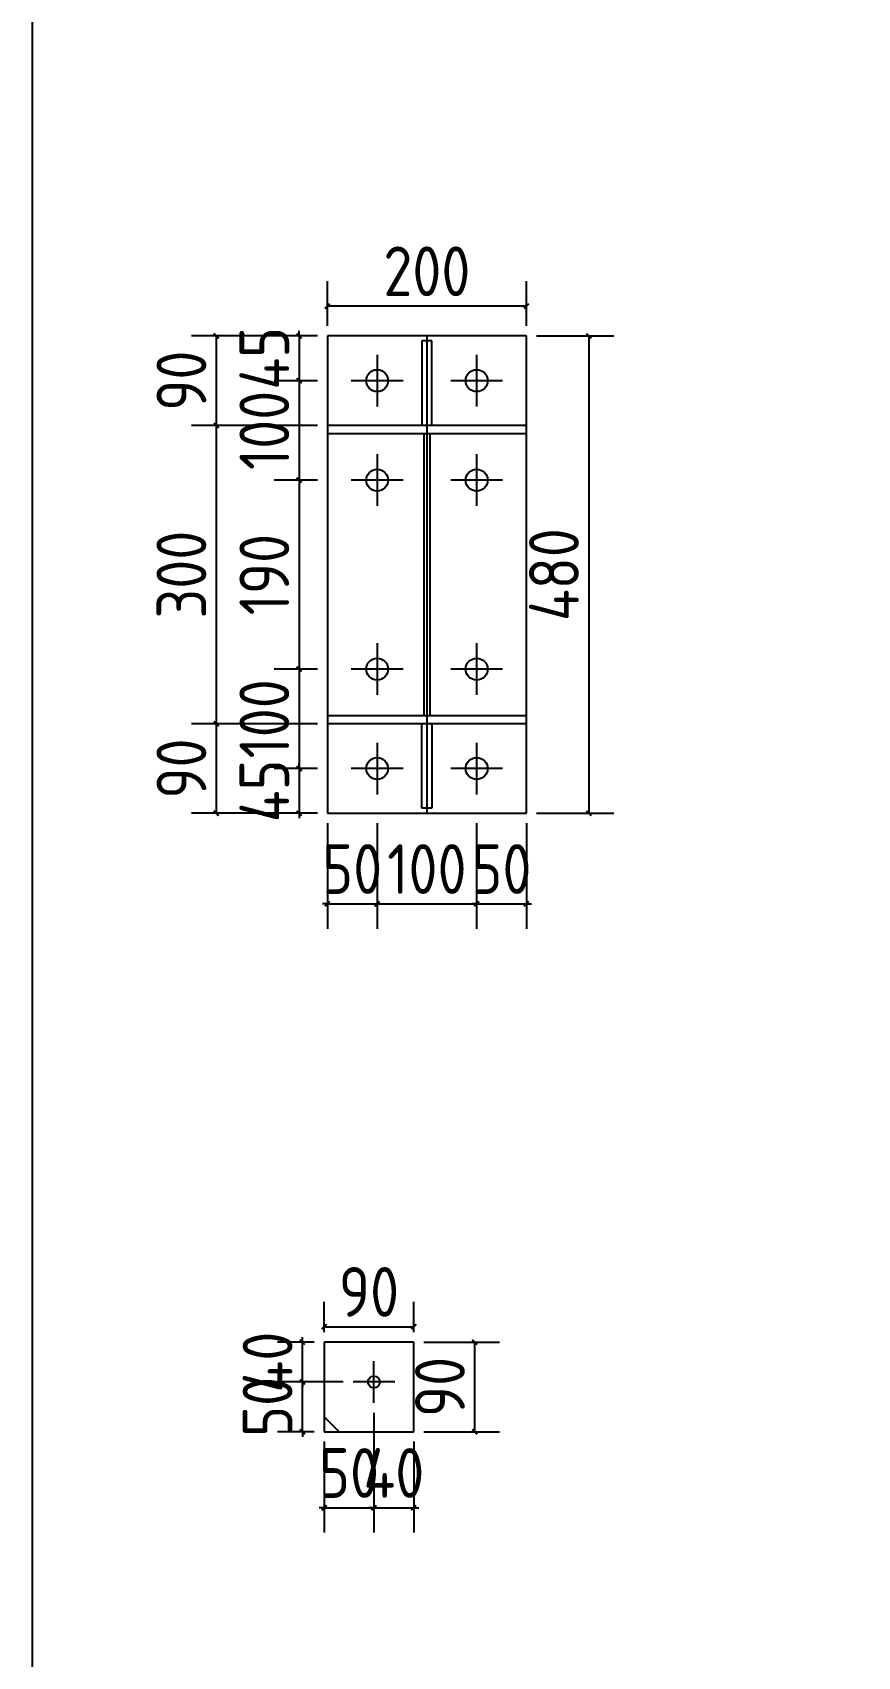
# Model space of a CAD drawing. Extents: x 533809 to 747315, y -17138 to 180511.
# Drawn here: x 664149 to 665807, y 130120 to 133386 of the extents above; entities that cross this region are included whole.
import ezdxf

# ---------------------------------------------------------------- set-up
doc = ezdxf.new("R2010")
doc.units = 0
doc.header["$LTSCALE"] = 1000
doc.header["$MEASUREMENT"] = 0
doc.styles.get("Standard").update_dxf_attribs({"font": 'gbenor.shx', "bigfont": 'gbcbig.shx'})
doc.dimstyles.get("Standard").update_dxf_attribs({"dimscale": 100, "dimtxt": 3.5, "dimasz": 1, "dimexe": 2.5, "dimexo": 3, "dimgap": 1.5, "dimtad": 1, "dimdec": 0, "dimzin": 0, "dimdsep": 46, "dimtxsty": 'Standard', "dimblk": 'ARCHTICK', "dimcen": 0.09, "dimadec": 0, "dimazin": 0, "dimtfac": 1, "dimtdec": 0, "dimtix": 1, "dimtmove": 2, "dimatfit": 3, "dimfxl": 1, "dimtolj": 1, "dimtzin": 0, "dimarcsym": 0})

# ---------------------------------------------------------------- blocks, each defined once
blk = doc.blocks.new('_ArchTick')
at = {"color": 0, "linetype": 'ByBlock', "const_width": 0.4}
blk.add_lwpolyline([(-0.5, -0.5), (0.5, 0.5)], dxfattribs=at)
blk = doc.blocks.new('*D1180')
at = {"color": 3, "lineweight": -2}
for p, q in [((664721.7, 132776.1), (664635, 132776.1)), ((664685, 132776.1), (664685, 132786.1)), ((664685, 132776.1), (664685, 132686.1)), ((664721.7, 132686.1), (664635, 132686.1)), ((664685, 132686.1), (664685, 132676.1))]:
    blk.add_line(p, q, dxfattribs=at)
at = {"layer": 'Defpoints', "color": 0}
for p in [(664741.7, 132776.1), (664685, 132686.1), (664741.7, 132686.1)]:
    blk.add_point(p, dxfattribs=at)
at = {"color": 3, "lineweight": -2, "xscale": 10, "yscale": 10, "zscale": 10}
for p, rotation in [((664685, 132776.1), 270), ((664685, 132686.1), 90)]:
    blk.add_blockref('_ArchTick', p, dxfattribs=dict(at, rotation=rotation))
at = {"color": 0, "insert": (664615, 132731.1), "char_height": 100, "attachment_point": 5, "rotation": 90}
blk.add_mtext('\\A1;45', dxfattribs=at)
blk = doc.blocks.new('*D1152')
at = {"color": 3, "lineweight": -2}
for p, q in [((664721.7, 132686.1), (664635, 132686.1)), ((664685, 132686.1), (664685, 132486.1)), ((664721.7, 132486.1), (664635, 132486.1))]:
    blk.add_line(p, q, dxfattribs=at)
at = {"layer": 'Defpoints', "color": 0}
for p in [(664741.7, 132686.1), (664685, 132486.1), (664741.7, 132486.1)]:
    blk.add_point(p, dxfattribs=at)
at = {"color": 3, "lineweight": -2, "xscale": 10, "yscale": 10, "zscale": 10}
for p, rotation in [((664685, 132686.1), 90), ((664685, 132486.1), 270)]:
    blk.add_blockref('_ArchTick', p, dxfattribs=dict(at, rotation=rotation))
at = {"color": 0, "insert": (664615, 132586.1), "char_height": 100, "attachment_point": 5, "rotation": 90}
blk.add_mtext('\\A1;100', dxfattribs=at)
blk = doc.blocks.new('*D1153')
at = {"color": 3, "lineweight": -2}
for p, q in [((664721.7, 132486.1), (664635, 132486.1)), ((664685, 132486.1), (664685, 132106.1)), ((664721.7, 132106.1), (664635, 132106.1))]:
    blk.add_line(p, q, dxfattribs=at)
at = {"layer": 'Defpoints', "color": 0}
for p in [(664741.7, 132486.1), (664685, 132106.1), (664741.7, 132106.1)]:
    blk.add_point(p, dxfattribs=at)
at = {"color": 3, "lineweight": -2, "xscale": 10, "yscale": 10, "zscale": 10}
for p, rotation in [((664685, 132486.1), 90), ((664685, 132106.1), 270)]:
    blk.add_blockref('_ArchTick', p, dxfattribs=dict(at, rotation=rotation))
at = {"color": 0, "insert": (664615, 132296.1), "char_height": 100, "attachment_point": 5, "rotation": 90}
blk.add_mtext('\\A1;190', dxfattribs=at)
blk = doc.blocks.new('*D1154')
at = {"color": 3, "lineweight": -2}
for p, q in [((664721.7, 132106.1), (664635, 132106.1)), ((664685, 132106.1), (664685, 131906.1)), ((664721.7, 131906.1), (664635, 131906.1))]:
    blk.add_line(p, q, dxfattribs=at)
at = {"layer": 'Defpoints', "color": 0}
for p in [(664741.7, 132106.1), (664685, 131906.1), (664741.7, 131906.1)]:
    blk.add_point(p, dxfattribs=at)
at = {"color": 3, "lineweight": -2, "xscale": 10, "yscale": 10, "zscale": 10}
for p, rotation in [((664685, 132106.1), 90), ((664685, 131906.1), 270)]:
    blk.add_blockref('_ArchTick', p, dxfattribs=dict(at, rotation=rotation))
at = {"color": 0, "insert": (664615, 132006.1), "char_height": 100, "attachment_point": 5, "rotation": 90}
blk.add_mtext('\\A1;100', dxfattribs=at)
blk = doc.blocks.new('*D1181')
at = {"color": 3, "lineweight": -2}
for p, q in [((664721.7, 131906.1), (664635, 131906.1)), ((664685, 131906.1), (664685, 131916.1)), ((664685, 131906.1), (664685, 131816.1)), ((664721.7, 131816.1), (664635, 131816.1)), ((664685, 131816.1), (664685, 131806.1))]:
    blk.add_line(p, q, dxfattribs=at)
at = {"layer": 'Defpoints', "color": 0}
for p in [(664741.7, 131906.1), (664685, 131816.1), (664741.7, 131816.1)]:
    blk.add_point(p, dxfattribs=at)
at = {"color": 3, "lineweight": -2, "xscale": 10, "yscale": 10, "zscale": 10}
for p, rotation in [((664685, 131906.1), 270), ((664685, 131816.1), 90)]:
    blk.add_blockref('_ArchTick', p, dxfattribs=dict(at, rotation=rotation))
at = {"color": 0, "insert": (664615, 131861.1), "char_height": 100, "attachment_point": 5, "rotation": 90}
blk.add_mtext('\\A1;45', dxfattribs=at)
blk = doc.blocks.new('*D1155')
at = {"color": 3, "lineweight": -2}
for p, q in [((664741.7, 131796.1), (664741.7, 131584)), ((664841.7, 131796.1), (664841.7, 131584)), ((664741.7, 131634), (664731.7, 131634)), ((664741.7, 131634), (664841.7, 131634)), ((664841.7, 131634), (664851.7, 131634))]:
    blk.add_line(p, q, dxfattribs=at)
at = {"layer": 'Defpoints', "color": 0}
for p in [(664741.7, 131816.1), (664841.7, 131816.1), (664841.7, 131634)]:
    blk.add_point(p, dxfattribs=at)
at = {"color": 3, "lineweight": -2, "xscale": 10, "yscale": 10, "zscale": 10}
blk.add_blockref('_ArchTick', (664741.7, 131634), dxfattribs=at)
at = {"color": 3, "lineweight": -2, "xscale": 10, "yscale": 10, "zscale": 10, "rotation": 180}
blk.add_blockref('_ArchTick', (664841.7, 131634), dxfattribs=at)
at = {"color": 0, "insert": (664791.7, 131704), "char_height": 100, "attachment_point": 5}
blk.add_mtext('\\A1;50', dxfattribs=at)
blk = doc.blocks.new('*D1156')
at = {"color": 3, "lineweight": -2}
for p, q in [((664841.7, 131796.1), (664841.7, 131584)), ((665041.7, 131796.1), (665041.7, 131584)), ((664841.7, 131634), (665041.7, 131634))]:
    blk.add_line(p, q, dxfattribs=at)
at = {"layer": 'Defpoints', "color": 0}
for p in [(664841.7, 131816.1), (665041.7, 131816.1), (665041.7, 131634)]:
    blk.add_point(p, dxfattribs=at)
at = {"color": 3, "lineweight": -2, "xscale": 10, "yscale": 10, "zscale": 10, "rotation": 180}
blk.add_blockref('_ArchTick', (664841.7, 131634), dxfattribs=at)
at = {"color": 3, "lineweight": -2, "xscale": 10, "yscale": 10, "zscale": 10}
blk.add_blockref('_ArchTick', (665041.7, 131634), dxfattribs=at)
at = {"color": 0, "insert": (664941.7, 131704), "char_height": 100, "attachment_point": 5}
blk.add_mtext('\\A1;100', dxfattribs=at)
blk = doc.blocks.new('*D1182')
at = {"color": 3, "lineweight": -2}
for p, q in [((665041.7, 131796.1), (665041.7, 131584)), ((665141.7, 131796.1), (665141.7, 131584)), ((665041.7, 131634), (665031.7, 131634)), ((665041.7, 131634), (665141.7, 131634)), ((665141.7, 131634), (665151.7, 131634))]:
    blk.add_line(p, q, dxfattribs=at)
at = {"layer": 'Defpoints', "color": 0}
for p in [(665041.7, 131816.1), (665141.7, 131816.1), (665141.7, 131634)]:
    blk.add_point(p, dxfattribs=at)
at = {"color": 3, "lineweight": -2, "xscale": 10, "yscale": 10, "zscale": 10}
blk.add_blockref('_ArchTick', (665041.7, 131634), dxfattribs=at)
at = {"color": 3, "lineweight": -2, "xscale": 10, "yscale": 10, "zscale": 10, "rotation": 180}
blk.add_blockref('_ArchTick', (665141.7, 131634), dxfattribs=at)
at = {"color": 0, "insert": (665091.7, 131704), "char_height": 100, "attachment_point": 5}
blk.add_mtext('\\A1;50', dxfattribs=at)
blk = doc.blocks.new('*D1183')
at = {"color": 3, "lineweight": -2}
for p, q in [((664721.7, 132776.1), (664468.4, 132776.1)), ((664518.4, 132776.1), (664518.4, 132596.1)), ((664721.7, 132596.1), (664468.4, 132596.1))]:
    blk.add_line(p, q, dxfattribs=at)
at = {"layer": 'Defpoints', "color": 0}
for p in [(664741.7, 132776.1), (664518.4, 132596.1), (664741.7, 132596.1)]:
    blk.add_point(p, dxfattribs=at)
at = {"color": 3, "lineweight": -2, "xscale": 10, "yscale": 10, "zscale": 10}
for p, rotation in [((664518.4, 132776.1), 90), ((664518.4, 132596.1), 270)]:
    blk.add_blockref('_ArchTick', p, dxfattribs=dict(at, rotation=rotation))
at = {"color": 0, "insert": (664448.4, 132686.1), "char_height": 100, "attachment_point": 5, "rotation": 90}
blk.add_mtext('\\A1;90', dxfattribs=at)
blk = doc.blocks.new('*D1184')
at = {"color": 3, "lineweight": -2}
for p, q in [((664721.7, 132596.1), (664468.4, 132596.1)), ((664518.4, 132596.1), (664518.4, 131996.1)), ((664721.7, 131996.1), (664468.4, 131996.1))]:
    blk.add_line(p, q, dxfattribs=at)
at = {"layer": 'Defpoints', "color": 0}
for p in [(664741.7, 132596.1), (664518.4, 131996.1), (664741.7, 131996.1)]:
    blk.add_point(p, dxfattribs=at)
at = {"color": 3, "lineweight": -2, "xscale": 10, "yscale": 10, "zscale": 10}
for p, rotation in [((664518.4, 132596.1), 90), ((664518.4, 131996.1), 270)]:
    blk.add_blockref('_ArchTick', p, dxfattribs=dict(at, rotation=rotation))
at = {"color": 0, "insert": (664448.4, 132296.1), "char_height": 100, "attachment_point": 5, "rotation": 90}
blk.add_mtext('\\A1;300', dxfattribs=at)
blk = doc.blocks.new('*D1185')
at = {"color": 3, "lineweight": -2}
for p, q in [((664721.7, 131996.1), (664468.4, 131996.1)), ((664518.4, 131996.1), (664518.4, 131816.1)), ((664721.7, 131816.1), (664468.4, 131816.1))]:
    blk.add_line(p, q, dxfattribs=at)
at = {"layer": 'Defpoints', "color": 0}
for p in [(664741.7, 131996.1), (664518.4, 131816.1), (664741.7, 131816.1)]:
    blk.add_point(p, dxfattribs=at)
at = {"color": 3, "lineweight": -2, "xscale": 10, "yscale": 10, "zscale": 10}
for p, rotation in [((664518.4, 131996.1), 90), ((664518.4, 131816.1), 270)]:
    blk.add_blockref('_ArchTick', p, dxfattribs=dict(at, rotation=rotation))
at = {"color": 0, "insert": (664448.4, 131906.1), "char_height": 100, "attachment_point": 5, "rotation": 90}
blk.add_mtext('\\A1;90', dxfattribs=at)
blk = doc.blocks.new('*D1186')
at = {"color": 3, "lineweight": -2}
for p, q in [((665161.7, 132776.1), (665317.1, 132776.1)), ((665267.1, 132776.1), (665267.1, 131816.1)), ((665161.7, 131816.1), (665317.1, 131816.1))]:
    blk.add_line(p, q, dxfattribs=at)
at = {"layer": 'Defpoints', "color": 0}
for p in [(665141.7, 132776.1), (665141.7, 131816.1), (665267.1, 131816.1)]:
    blk.add_point(p, dxfattribs=at)
at = {"color": 3, "lineweight": -2, "xscale": 10, "yscale": 10, "zscale": 10}
for p, rotation in [((665267.1, 132776.1), 90), ((665267.1, 131816.1), 270)]:
    blk.add_blockref('_ArchTick', p, dxfattribs=dict(at, rotation=rotation))
at = {"color": 0, "insert": (665197.1, 132296.1), "char_height": 100, "attachment_point": 5, "rotation": 90}
blk.add_mtext('\\A1;480', dxfattribs=at)
blk = doc.blocks.new('*D1187')
at = {"color": 3, "lineweight": -2}
for p, q in [((664741.7, 132796.1), (664741.7, 132886.1)), ((665141.7, 132796.1), (665141.7, 132886.1)), ((665141.7, 132836.1), (664741.7, 132836.1))]:
    blk.add_line(p, q, dxfattribs=at)
at = {"layer": 'Defpoints', "color": 0}
for p in [(664741.7, 132836.1), (664741.7, 132776.1), (665141.7, 132776.1)]:
    blk.add_point(p, dxfattribs=at)
at = {"color": 3, "lineweight": -2, "xscale": 10, "yscale": 10, "zscale": 10, "rotation": 180}
blk.add_blockref('_ArchTick', (664741.7, 132836.1), dxfattribs=at)
at = {"color": 3, "lineweight": -2, "xscale": 10, "yscale": 10, "zscale": 10}
blk.add_blockref('_ArchTick', (665141.7, 132836.1), dxfattribs=at)
at = {"color": 0, "insert": (664941.7, 132906.1), "char_height": 100, "attachment_point": 5}
blk.add_mtext('\\A1;200', dxfattribs=at)
blk = doc.blocks.new('*D1293')
at = {"color": 3, "lineweight": -2}
for p, q in [((664835.3, 130610.4), (664835.3, 130369.4)), ((664735.3, 130552.4), (664735.3, 130369.4)), ((664735.3, 130419.4), (664725.3, 130419.4)), ((664735.3, 130419.4), (664835.3, 130419.4)), ((664835.3, 130419.4), (664845.3, 130419.4))]:
    blk.add_line(p, q, dxfattribs=at)
at = {"layer": 'Defpoints', "color": 0}
for p in [(664835.3, 130630.4), (664735.3, 130572.4), (664835.3, 130419.4)]:
    blk.add_point(p, dxfattribs=at)
at = {"color": 3, "lineweight": -2, "xscale": 10, "yscale": 10, "zscale": 10}
blk.add_blockref('_ArchTick', (664735.3, 130419.4), dxfattribs=at)
at = {"color": 3, "lineweight": -2, "xscale": 10, "yscale": 10, "zscale": 10, "rotation": 180}
blk.add_blockref('_ArchTick', (664835.3, 130419.4), dxfattribs=at)
at = {"color": 0, "insert": (664785.3, 130489.4), "char_height": 100, "attachment_point": 5}
blk.add_mtext('\\A1;50', dxfattribs=at)
blk = doc.blocks.new('*D1294')
at = {"color": 3, "lineweight": -2}
for p, q in [((664835.3, 130610.4), (664835.3, 130369.4)), ((664915.3, 130552.4), (664915.3, 130369.4)), ((664835.3, 130419.4), (664825.3, 130419.4)), ((664835.3, 130419.4), (664915.3, 130419.4)), ((664915.3, 130419.4), (664925.3, 130419.4))]:
    blk.add_line(p, q, dxfattribs=at)
at = {"layer": 'Defpoints', "color": 0}
for p in [(664835.3, 130630.4), (664915.3, 130572.4), (664915.3, 130419.4)]:
    blk.add_point(p, dxfattribs=at)
at = {"color": 3, "lineweight": -2, "xscale": 10, "yscale": 10, "zscale": 10}
blk.add_blockref('_ArchTick', (664835.3, 130419.4), dxfattribs=at)
at = {"color": 3, "lineweight": -2, "xscale": 10, "yscale": 10, "zscale": 10, "rotation": 180}
blk.add_blockref('_ArchTick', (664915.3, 130419.4), dxfattribs=at)
at = {"color": 0, "insert": (664875.3, 130489.4), "char_height": 100, "attachment_point": 5}
blk.add_mtext('\\A1;40', dxfattribs=at)
blk = doc.blocks.new('*D1295')
at = {"color": 3, "lineweight": -2}
for p, q in [((664691.5, 130672.4), (664691.5, 130682.4)), ((664773.3, 130672.4), (664641.5, 130672.4)), ((664691.5, 130572.4), (664691.5, 130672.4)), ((664715.3, 130572.4), (664641.5, 130572.4)), ((664691.5, 130572.4), (664691.5, 130562.4))]:
    blk.add_line(p, q, dxfattribs=at)
at = {"layer": 'Defpoints', "color": 0}
for p in [(664691.5, 130672.4), (664793.3, 130672.4), (664735.3, 130572.4)]:
    blk.add_point(p, dxfattribs=at)
at = {"color": 3, "lineweight": -2, "xscale": 10, "yscale": 10, "zscale": 10}
for p, rotation in [((664691.5, 130672.4), 270), ((664691.5, 130572.4), 90)]:
    blk.add_blockref('_ArchTick', p, dxfattribs=dict(at, rotation=rotation))
at = {"color": 0, "insert": (664621.5, 130622.4), "char_height": 100, "attachment_point": 5, "rotation": 90}
blk.add_mtext('\\A1;50', dxfattribs=at)
blk = doc.blocks.new('*D1296')
at = {"color": 3, "lineweight": -2}
for p, q in [((664715.3, 130752.4), (664641.5, 130752.4)), ((664691.5, 130752.4), (664691.5, 130762.4)), ((664691.5, 130672.4), (664691.5, 130752.4)), ((664773.3, 130672.4), (664641.5, 130672.4)), ((664691.5, 130672.4), (664691.5, 130662.4))]:
    blk.add_line(p, q, dxfattribs=at)
at = {"layer": 'Defpoints', "color": 0}
for p in [(664691.5, 130752.4), (664735.3, 130752.4), (664793.3, 130672.4)]:
    blk.add_point(p, dxfattribs=at)
at = {"color": 3, "lineweight": -2, "xscale": 10, "yscale": 10, "zscale": 10}
for p, rotation in [((664691.5, 130752.4), 270), ((664691.5, 130672.4), 90)]:
    blk.add_blockref('_ArchTick', p, dxfattribs=dict(at, rotation=rotation))
at = {"color": 0, "insert": (664621.5, 130712.4), "char_height": 100, "attachment_point": 5, "rotation": 90}
blk.add_mtext('\\A1;40', dxfattribs=at)
blk = doc.blocks.new('*D1297')
at = {"color": 3, "lineweight": -2}
for p, q in [((664735.3, 130772.4), (664735.3, 130833.6)), ((664915.3, 130772.4), (664915.3, 130833.6)), ((664735.3, 130783.6), (664915.3, 130783.6))]:
    blk.add_line(p, q, dxfattribs=at)
at = {"layer": 'Defpoints', "color": 0}
for p in [(664915.3, 130783.6), (664735.3, 130752.4), (664915.3, 130752.4)]:
    blk.add_point(p, dxfattribs=at)
at = {"color": 3, "lineweight": -2, "xscale": 10, "yscale": 10, "zscale": 10, "rotation": 180}
blk.add_blockref('_ArchTick', (664735.3, 130783.6), dxfattribs=at)
at = {"color": 3, "lineweight": -2, "xscale": 10, "yscale": 10, "zscale": 10}
blk.add_blockref('_ArchTick', (664915.3, 130783.6), dxfattribs=at)
at = {"color": 0, "insert": (664825.3, 130853.6), "char_height": 100, "attachment_point": 5}
blk.add_mtext('\\A1;90', dxfattribs=at)
blk = doc.blocks.new('*D1298')
at = {"color": 3, "lineweight": -2}
for p, q in [((664935.3, 130752.4), (665087.9, 130752.4)), ((665037.9, 130572.4), (665037.9, 130752.4)), ((664935.3, 130572.4), (665087.9, 130572.4))]:
    blk.add_line(p, q, dxfattribs=at)
at = {"layer": 'Defpoints', "color": 0}
for p in [(664915.3, 130752.4), (665037.9, 130752.4), (664915.3, 130572.4)]:
    blk.add_point(p, dxfattribs=at)
at = {"color": 3, "lineweight": -2, "xscale": 10, "yscale": 10, "zscale": 10}
for p, rotation in [((665037.9, 130752.4), 90), ((665037.9, 130572.4), 270)]:
    blk.add_blockref('_ArchTick', p, dxfattribs=dict(at, rotation=rotation))
at = {"color": 0, "insert": (664967.9, 130662.4), "char_height": 100, "attachment_point": 5, "rotation": 90}
blk.add_mtext('\\A1;90', dxfattribs=at)

msp = doc.modelspace()

# ---------------------------------------------------------------- linework, layer by layer
for p, q in [((664741.7, 132776.1), (664741.7, 131816.1)), ((665141.7, 132776.1), (664741.7, 132776.1)), ((665141.7, 131816.1), (665141.7, 132776.1)), ((664841.7, 132738.1), (664841.7, 132634.1)), ((665041.7, 132738.1), (665041.7, 132634.1)), ((664893.7, 132686.1), (664789.7, 132686.1)), ((665093.7, 132686.1), (664989.7, 132686.1)), ((664741.7, 132596.1), (664741.7, 132580.1)), ((664841.7, 132538.1), (664841.7, 132434.1)), ((665041.7, 132538.1), (665041.7, 132434.1)), ((664893.7, 132486.1), (664789.7, 132486.1)), ((665093.7, 132486.1), (664989.7, 132486.1)), ((664841.7, 132158.1), (664841.7, 132054.1)), ((665041.7, 132158.1), (665041.7, 132054.1)), ((664893.7, 132106.1), (664789.7, 132106.1)), ((665093.7, 132106.1), (664989.7, 132106.1)), ((664841.7, 131958.1), (664841.7, 131854.1)), ((665041.7, 131958.1), (665041.7, 131854.1)), ((664893.7, 131906.1), (664789.7, 131906.1)), ((665093.7, 131906.1), (664989.7, 131906.1)), ((664741.7, 131816.1), (665141.7, 131816.1)), ((664735.3, 130752.4), (664735.3, 130572.4)), ((664915.3, 130752.4), (664735.3, 130752.4)), ((664915.3, 130572.4), (664915.3, 130752.4)), ((664835.3, 130630.4), (664835.3, 130714.4)), ((664877.3, 130672.4), (664793.3, 130672.4)), ((664735.3, 130602.4), (664765.3, 130572.4)), ((664735.3, 130572.4), (664915.3, 130572.4))]:
    msp.add_line(p, q)
at = {"color": 1}
msp.add_line((664941.7, 132776.1), (664941.7, 131816.1), dxfattribs=at)
at = {"color": 2}
for p, q in [((664951.7, 132766.1), (664931.7, 132766.1)), ((664931.7, 132766.1), (664931.7, 132596.1)), ((664951.7, 132596.1), (664951.7, 132766.1)), ((664931.7, 131826.1), (664931.7, 131996.1)), ((664951.7, 131996.1), (664951.7, 131826.1)), ((664951.7, 131826.1), (664931.7, 131826.1))]:
    msp.add_line(p, q, dxfattribs=at)
at = {"color": 4}
for p, q in [((665141.7, 132596.1), (664741.7, 132596.1)), ((664741.7, 132580.1), (665141.7, 132580.1)), ((664935.7, 132580.1), (664935.7, 132012.1)), ((664947.7, 132580.1), (664947.7, 132012.1)), ((665141.7, 132012.1), (664741.7, 132012.1)), ((665141.7, 131996.1), (664741.7, 131996.1))]:
    msp.add_line(p, q, dxfattribs=at)
msp.add_lwpolyline([(664149.1, 138262.3), (676029.1, 138262.3), (676029.1, 129862.3), (664149.1, 129862.3)], close=True)
for centre, radius in [((664841.7, 132686.1), 22), ((665041.7, 132686.1), 22), ((664841.7, 132486.1), 22), ((665041.7, 132486.1), 22), ((664841.7, 132106.1), 22), ((665041.7, 132106.1), 22), ((664841.7, 131906.1), 22), ((665041.7, 131906.1), 22), ((664835.3, 130672.4), 12)]:
    msp.add_circle(centre, radius)

# ---------------------------------------------------------------- dimensions: what is measured, and where the dimension line sits
for p1, p2, distance, picture, middle in [((665141.7, 132776.1), (664741.7, 132776.1), -60.1, '*D1187', (664941.7, 132906.1)), ((665141.7, 132776.1), (665141.7, 131816.1), 125.4, '*D1186', (665197.1, 132296.1)), ((664735.3, 130752.4), (664915.3, 130752.4), 31.2, '*D1297', (664825.3, 130853.6)), ((664915.3, 130572.4), (664915.3, 130752.4), -122.6, '*D1298', (664967.9, 130662.4))]:
    dim = msp.add_aligned_dim(p1=p1, p2=p2, distance=distance, dimstyle='Standard', override={"dimtxt": 1, "dimasz": 0.1, "dimexe": 0.5, "dimexo": 0.2, "dimgap": 0.2, "dimlfac": 0.5, "dimclrd": 3, "dimclre": 3})
    dim.commit()
    dim.dimension.update_dxf_attribs({"geometry": picture, "text_midpoint": middle})
for base, p1, p2, picture, middle in [((664685, 132686.1), (664741.7, 132776.1), (664741.7, 132686.1), '*D1180', (664615, 132731.1)), ((664518.4, 132596.1), (664741.7, 132776.1), (664741.7, 132596.1), '*D1183', (664448.4, 132686.1)), ((664685, 132486.1), (664741.7, 132686.1), (664741.7, 132486.1), '*D1152', (664615, 132586.1)), ((664518.4, 131996.1), (664741.7, 132596.1), (664741.7, 131996.1), '*D1184', (664448.4, 132296.1)), ((664685, 132106.1), (664741.7, 132486.1), (664741.7, 132106.1), '*D1153', (664615, 132296.1)), ((664685, 131906.1), (664741.7, 132106.1), (664741.7, 131906.1), '*D1154', (664615, 132006.1)), ((664518.4, 131816.1), (664741.7, 131996.1), (664741.7, 131816.1), '*D1185', (664448.4, 131906.1)), ((664685, 131816.1), (664741.7, 131906.1), (664741.7, 131816.1), '*D1181', (664615, 131861.1)), ((664691.5, 130752.4), (664793.3, 130672.4), (664735.3, 130752.4), '*D1296', (664621.5, 130712.4)), ((664691.5, 130672.4), (664735.3, 130572.4), (664793.3, 130672.4), '*D1295', (664621.5, 130622.4))]:
    dim = msp.add_linear_dim(base=base, p1=p1, p2=p2, angle=90, dimstyle='Standard', override={"dimtxt": 1, "dimasz": 0.1, "dimexe": 0.5, "dimexo": 0.2, "dimgap": 0.2, "dimlfac": 0.5, "dimclrd": 3, "dimclre": 3})
    dim.commit()
    dim.dimension.update_dxf_attribs({"geometry": picture, "text_midpoint": middle})
for base, p1, p2, picture, middle in [((664841.7, 131634), (664741.7, 131816.1), (664841.7, 131816.1), '*D1155', (664791.7, 131704)), ((665041.7, 131634), (664841.7, 131816.1), (665041.7, 131816.1), '*D1156', (664941.7, 131704)), ((665141.7, 131634), (665041.7, 131816.1), (665141.7, 131816.1), '*D1182', (665091.7, 131704)), ((664835.3, 130419.4), (664735.3, 130572.4), (664835.3, 130630.4), '*D1293', (664785.3, 130489.4)), ((664915.3, 130419.4), (664835.3, 130630.4), (664915.3, 130572.4), '*D1294', (664875.3, 130489.4))]:
    dim = msp.add_linear_dim(base=base, p1=p1, p2=p2, dimstyle='Standard', override={"dimtxt": 1, "dimasz": 0.1, "dimexe": 0.5, "dimexo": 0.2, "dimgap": 0.2, "dimlfac": 0.5, "dimclrd": 3, "dimclre": 3})
    dim.commit()
    dim.dimension.update_dxf_attribs({"geometry": picture, "text_midpoint": middle})

doc.saveas('drawing.dxf')
